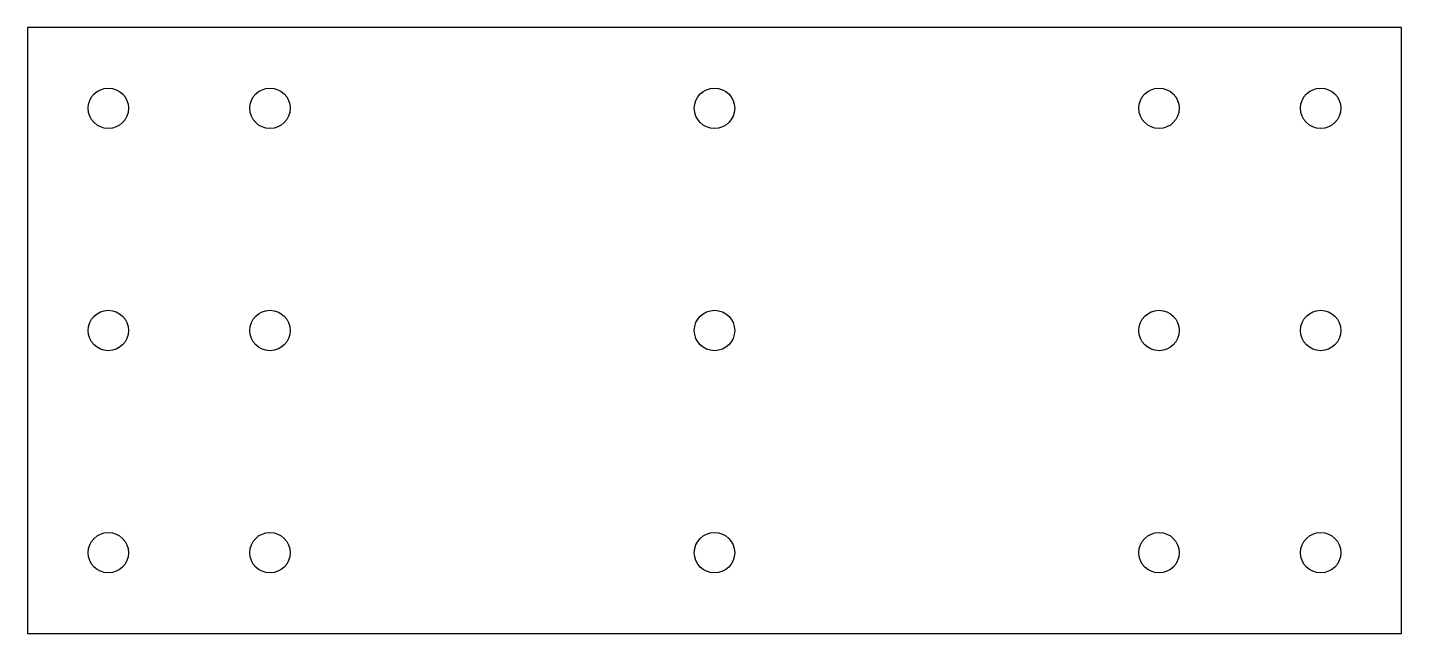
# Model space of a CAD drawing. Extents: x 0 to 170, y 0 to 75.
import ezdxf

# ---------------------------------------------------------------- set-up
doc = ezdxf.new("R2010")
doc.units = 0
doc.layers.get('0').update_dxf_attribs({"linetype": 'continuous'})

# ---------------------------------------------------------------- blocks, each defined once
blk = doc.blocks.new('SKETCH')
at = {"color": 7}
blk.add_lwpolyline([(0, 0), (170, 0), (170, 75), (0, 75)], close=True, dxfattribs=at)
for centre in [(10, 65), (30, 65), (85, 65), (140, 65), (160, 65), (10, 37.5), (30, 37.5), (85, 37.5), (140, 37.5), (160, 37.5), (10, 10), (30, 10), (85, 10), (140, 10), (160, 10)]:
    blk.add_circle(centre, 2.5, dxfattribs=at)

msp = doc.modelspace()

# ---------------------------------------------------------------- block references
at = {"color": 7}
msp.add_blockref('SKETCH', (0, 0), dxfattribs=at)

doc.saveas('drawing.dxf')
